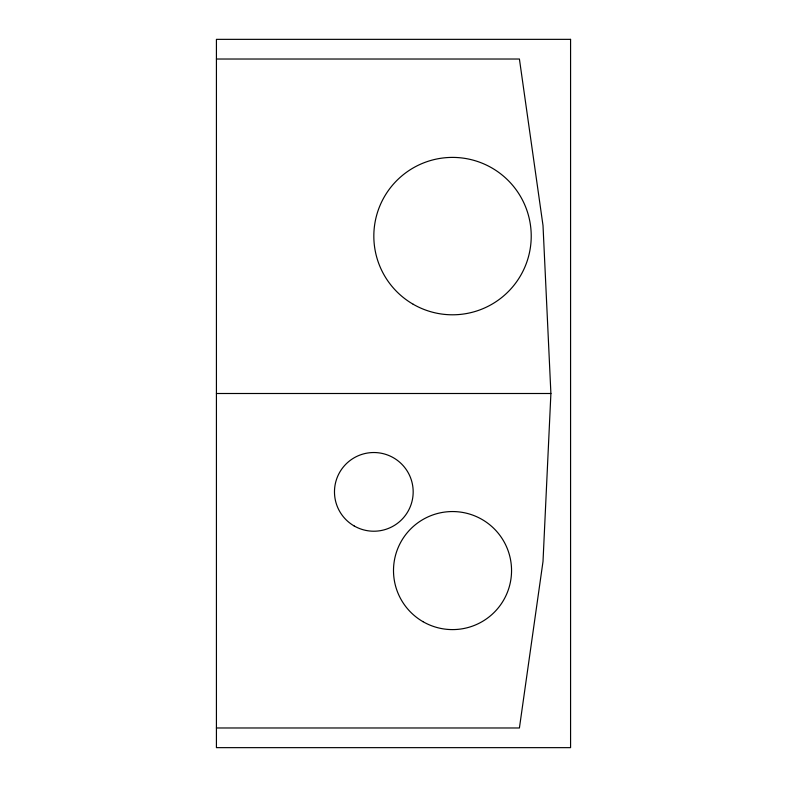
<?xml version="1.0" encoding="UTF-8"?>
<svg xmlns="http://www.w3.org/2000/svg" width="787" height="787" viewBox="0 0 787 787"><rect width="100%" height="100%" fill="white"/><g stroke="black" fill="none" stroke-linecap="round" stroke-linejoin="round"><path stroke-width="1.18" d="M216.425 59.025L519.42 59.025L543.01 225.525L550.9 393.5L543.01 561.475L519.42 727.975L216.425 727.975M216.425 393.5L550.9 393.5M570.575 39.35L216.425 39.35L216.425 747.65L570.575 747.65L570.575 39.35M413.175 304.254A78.7 78.7 0 0 0 531.225 236.1A78.7 78.7 0 0 0 413.175 167.946A78.7 78.7 0 0 0 413.175 304.254M354.15 525.952A39.35 39.35 0 0 0 413.175 491.875A39.35 39.35 0 0 0 354.15 457.798A39.35 39.35 0 0 0 354.15 525.952M423.012 621.691A59.025 59.025 0 0 0 511.55 570.575A59.025 59.025 0 0 0 423.012 519.459A59.025 59.025 0 0 0 423.012 621.691"/></g></svg>
